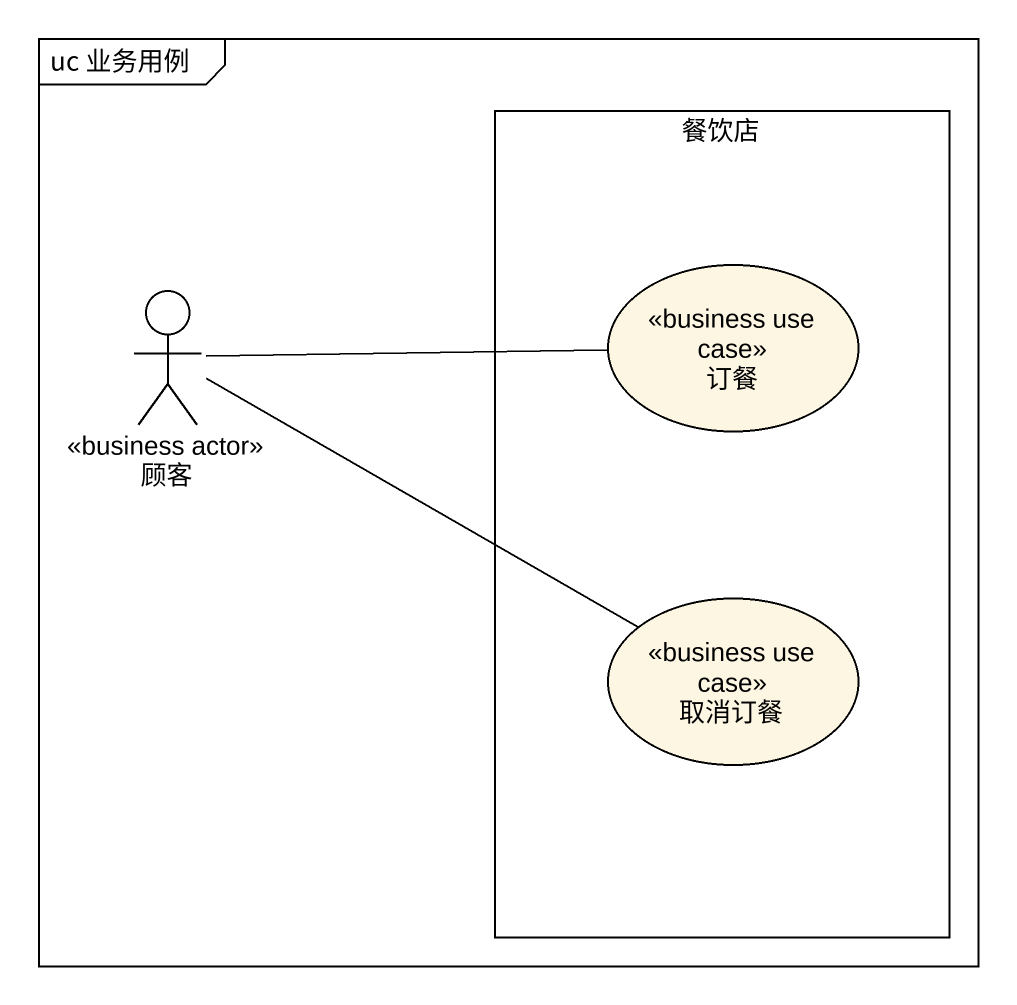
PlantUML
@startuml
mainframe uc 业务用例
rectangle 餐饮店 {
  usecase 订餐 <<business use case>>
  usecase 取消订餐 <<business use case>>
}
actor 顾客 <<business actor>>
顾客 -right- 订餐
顾客 -right- 取消订餐
@enduml
